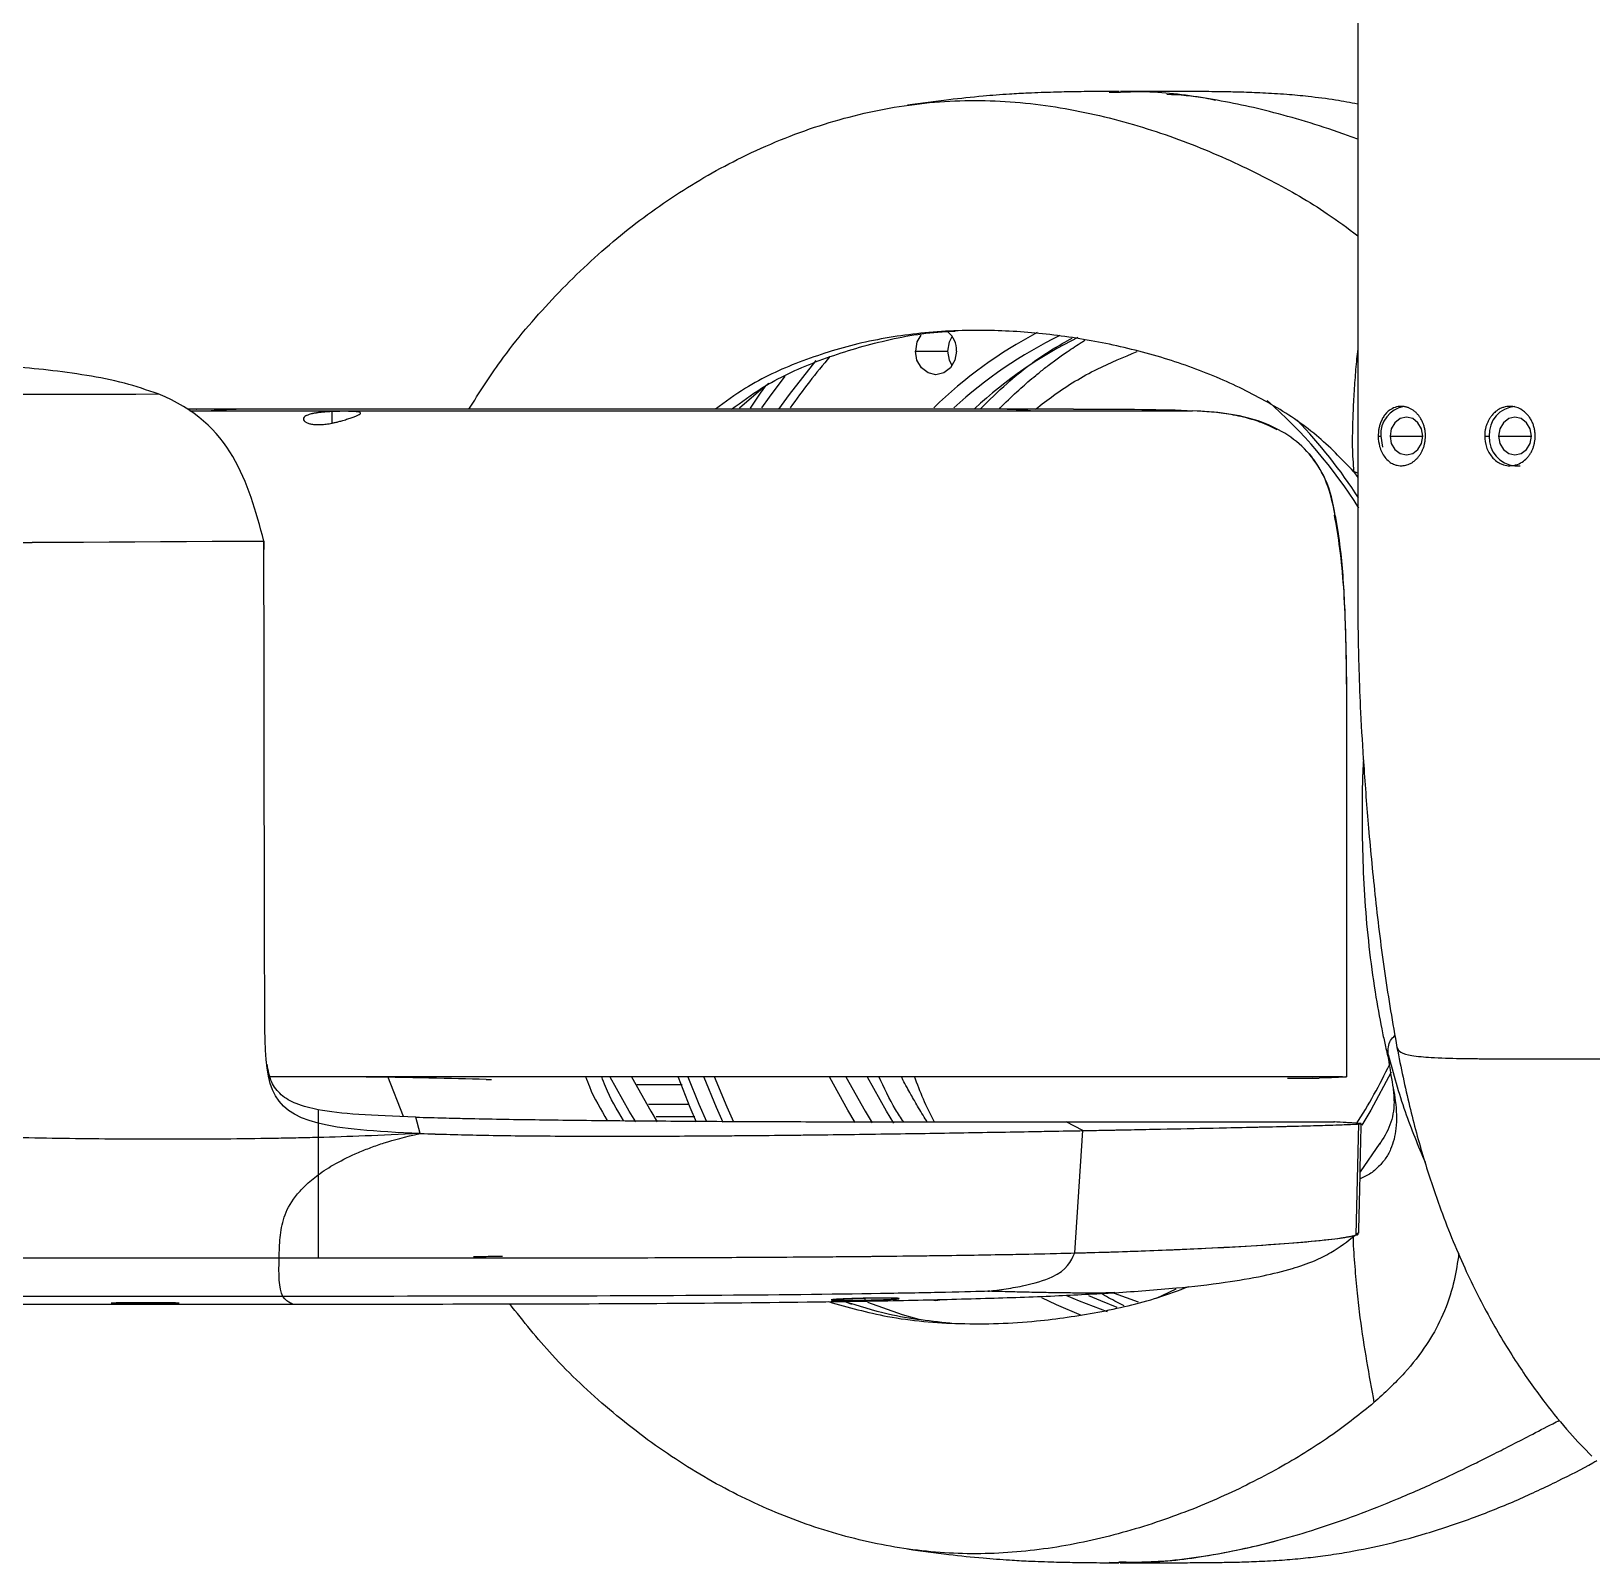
# Model space of a CAD drawing. Header units: millimetres. Extents: x 0 to 1189, y 0 to 841.
# Drawn here: x 578.7 to 651, y 244.6 to 315.5 of the extents above; entities that cross this region are included whole.
import ezdxf

# ---------------------------------------------------------------- set-up
doc = ezdxf.new("R2010")
doc.units = ezdxf.units.MM

msp = doc.modelspace()

# ---------------------------------------------------------------- linework, layer by layer
at = {"color": 7, "linetype": 'Continuous', "lineweight": 25}
for p, q in [((629.147, 312.695), (628.634, 312.684)), ((619.65, 300.716), (621.15, 300.716)), ((586.338, 298.025), (585.94, 298.024)), ((641.205, 296.777), (641.289, 296.269)), ((639.95, 295.139), (640.141, 294.863)), ((640.141, 295.067), (639.95, 295.139)), ((647.425, 295.402), (647.672, 295.402)), ((639.083, 293.089), (639.1, 293.08)), ((589.472, 291.918), (589.474, 291.532)), ((589.474, 290.585), (589.474, 291.532)), ((595.941, 265.26), (595.205, 267.122)), ((599.762, 266.983), (600.015, 266.983)), ((606.75, 266.752), (608.843, 266.752)), ((636.882, 267.044), (638.36, 267.044)), ((639.627, 267.109), (639.597, 267.101)), ((607.286, 265.842), (609.154, 265.842)), ((596.714, 264.481), (596.51, 265.238)), ((609.44, 265.248), (607.636, 265.248)), ((627.407, 264.614), (626.64, 265.015)), ((627.032, 258.948), (627.407, 264.614)), ((639.855, 264.971), (639.055, 265.015)), ((640.066, 259.781), (640.193, 264.925)), ((641.161, 264.036), (640.253, 262.702)), ((615.746, 256.773), (615.75, 256.771)), ((616.702, 256.564), (616.468, 256.658)), ((628.887, 257.11), (628.856, 257.108)), ((629.982, 256.666), (628.866, 257.077)), ((631.714, 257.272), (630.806, 256.845)), ((590.723, 256.582), (594.665, 256.583)), ((628.633, 244.624), (629.142, 244.608))]:
    msp.add_line(p, q, dxfattribs=at)
at = {"color": 8, "linetype": 'Continuous', "lineweight": 25}
for p, q in [((586.035, 297.949), (587.026, 297.948)), ((592.628, 297.377), (592.628, 297.912)), ((641.091, 296.779), (641.205, 296.779)), ((641.638, 296.777), (643.153, 296.777)), ((646.021, 296.779), (646.235, 296.779)), ((646.667, 296.777), (648.183, 296.777)), ((637.883, 295.951), (637.894, 295.949)), ((640.239, 264.951), (639.873, 264.97)), ((617.318, 256.767), (617.318, 256.846))]:
    msp.add_line(p, q, dxfattribs=at)
at = {"color": 7, "linetype": 'Continuous', "lineweight": 25, "flags": 128}
for points in [[(619.897, 301.454), (619.723, 301.137), (619.65, 300.716)], [(621.15, 300.716), (621.223, 301.137), (621.353, 301.394)], [(615.042, 300.281), (613.796, 298.705), (613.314, 298.031)], [(621.556, 300.716), (621.483, 300.295), (621.277, 299.938), (620.968, 299.7), (620.603, 299.616), (620.239, 299.7), (619.929, 299.938), (619.723, 300.295), (619.65, 300.716)], [(621.353, 300.038), (621.223, 300.295), (621.15, 300.716)], [(612.544, 298.079), (612.889, 298.577), (613.615, 299.558)], [(611.501, 298.08), (612.496, 298.937), (612.866, 299.229)], [(612.704, 299.102), (612.461, 298.761), (611.989, 298.066)], [(643.153, 296.777), (643.096, 297.112), (642.931, 297.396), (642.686, 297.585), (642.396, 297.652), (642.106, 297.585), (641.86, 297.396), (641.696, 297.112), (641.638, 296.777)], [(648.183, 296.777), (648.125, 297.112), (647.961, 297.396), (647.715, 297.585), (647.425, 297.652), (647.135, 297.585), (646.889, 297.396), (646.725, 297.112), (646.667, 296.777)], [(641.638, 296.777), (641.696, 296.442), (641.86, 296.158), (642.106, 295.969), (642.396, 295.902), (642.686, 295.969), (642.931, 296.158), (643.096, 296.442), (643.153, 296.777)], [(646.667, 296.777), (646.725, 296.442), (646.889, 296.158), (647.135, 295.969), (647.425, 295.902), (647.715, 295.969), (647.961, 296.158), (648.125, 296.442), (648.183, 296.777)], [(606.696, 265.023), (606.392, 265.511), (605.513, 267.088)], [(606.506, 267.103), (607.392, 265.511), (607.696, 265.023)], [(608.656, 267.094), (609.206, 265.705), (609.501, 265.025)], [(609.988, 265.028), (609.638, 265.821), (609.129, 267.09)], [(609.85, 267.096), (610.424, 265.701), (610.737, 265.012)], [(611.241, 265.003), (610.926, 265.697), (610.347, 267.103)], [(616.853, 264.995), (616.514, 265.558), (615.692, 267.078)], [(616.431, 267.103), (617.317, 265.511), (617.651, 264.976)], [(618.657, 264.966), (618.317, 265.511), (617.438, 267.088)], [(641.685, 267.317), (640.747, 265.558), (640.33, 264.872)], [(617.429, 256.674), (619.038, 256.095), (619.807, 255.875)], [(620.871, 256.782), (620.603, 256.738), (620.399, 256.764)], [(627.346, 256.048), (626.181, 256.544), (625.508, 256.872)], [(626.645, 256.983), (627.234, 256.724), (628.531, 256.234)], [(628.997, 256.423), (628.234, 256.724), (627.679, 256.968)]]:
    msp.add_lwpolyline(points, dxfattribs=at)
at = {"color": 7, "linetype": 'Continuous', "lineweight": 25}
for centre, radius, start, end in [((635.129, 282.988), 21.025, 117.89869, 134.09239), ((620.41, 300.742), 1.146, 358.70829, 49.09896), ((635.222, 283.105), 20.361, 115.85288, 132.65347), ((636.239, 283.082), 20.39, 116.41505, 132.74982), ((637.624, 281.535), 28.966, 139.21224, 145.16844), ((620.957, 281.343), 22.727, 32.17327, 48.74521), ((642.512, 296.857), 1.309, 100.36743, 183.50307), ((647.524, 296.863), 1.293, 94.40195, 183.81126), ((620.285, 281.107), 23.662, 32.77623, 43.89857), ((647.524, 296.691), 1.293, 176.18874, 265.59805), ((619.297, 278.334), 24.73, 327.15053, 334.51222)]:
    msp.add_arc(centre, radius, start, end, dxfattribs=at)
for points, knots in [([(641.957, 362.596), (641.768, 361.513), (641.394, 359.365), (640.995, 356.121), (640.686, 353.046), (640.465, 350.279), (640.312, 347.911), (640.216, 345.929), (640.165, 344.235), (640.138, 342.25), (640.142, 339.827), (640.141, 336.974), (640.141, 334.296), (640.141, 332.037), (640.141, 330.244), (640.141, 328.792), (640.141, 327.309), (640.141, 325.665), (640.141, 323.845), (640.141, 321.987), (640.141, 319.972), (640.141, 317.65), (640.141, 314.958), (640.141, 311.979), (640.141, 308.864), (640.141, 305.845), (640.141, 303.463), (640.141, 301.644), (640.141, 300.139), (640.141, 298.306), (640.141, 296.093), (640.141, 293.602), (640.142, 291.313), (640.14, 289.34), (640.15, 287.665), (640.188, 285.879), (640.274, 283.821), (640.423, 281.372), (640.642, 278.492), (640.956, 275.27), (641.367, 271.857), (641.759, 269.597), (641.957, 268.458)], [0, 0, 0, 0, 0.036311, 0.07202, 0.105554, 0.135462, 0.160515, 0.180978, 0.198373, 0.21408, 0.243678, 0.274893, 0.304174, 0.328241, 0.346243, 0.360774, 0.374116, 0.393054, 0.412688, 0.431598, 0.451736, 0.476321, 0.504914, 0.536758, 0.570383, 0.603289, 0.632078, 0.645613, 0.660726, 0.679612, 0.703497, 0.730606, 0.75828, 0.775788, 0.792912, 0.811156, 0.832242, 0.858107, 0.889095, 0.924263, 0.96185, 1, 1, 1, 1]), ([(598.967, 298.025), (599.446, 298.777), (600.603, 300.597), (602.788, 303.157), (605.434, 305.698), (608.313, 307.868), (611.49, 309.721), (614.948, 311.168), (618.649, 312.103), (622.406, 312.428), (626.133, 312.108), (629.707, 311.289), (633.043, 310.113), (636.038, 308.697), (638.407, 307.354), (639.677, 306.403), (640.141, 306.056)], [0, 0, 0, 0, 0.052091, 0.126083, 0.200047, 0.273869, 0.347402, 0.429244, 0.510465, 0.591156, 0.671497, 0.750846, 0.82639, 0.897697, 0.962615, 1, 1, 1, 1]), ([(629.082, 312.738), (628.784, 312.737), (628.113, 312.736), (627.106, 312.725), (626.01, 312.701), (625.022, 312.667), (623.901, 312.607), (622.649, 312.511), (621.086, 312.347), (619.92, 312.186), (619.279, 312.097)], [0, 0, 0, 0, 0.102893, 0.231733, 0.33837, 0.461156, 0.545481, 0.660494, 0.813324, 1, 1, 1, 1]), ([(640.141, 310.526), (639.912, 310.612), (639.113, 310.911), (637.75, 311.345), (635.631, 311.944), (633.108, 312.454), (630.771, 312.757), (629.437, 312.707), (629.083, 312.694)], [0, 0, 0, 0, 0.064293, 0.223657, 0.376365, 0.644809, 0.905823, 1, 1, 1, 1]), ([(640.141, 312.148), (639.802, 312.213), (639.066, 312.354), (637.948, 312.496), (636.8, 312.604), (635.738, 312.669), (634.743, 312.704), (634.027, 312.718), (633.484, 312.726), (632.872, 312.732), (632.116, 312.736), (631.206, 312.739), (630.198, 312.74), (629.498, 312.739), (629.146, 312.739)], [0, 0, 0, 0, 0.072483, 0.157165, 0.221299, 0.294607, 0.365334, 0.430801, 0.480334, 0.548318, 0.636534, 0.745248, 0.87221, 1, 1, 1, 1]), ([(633.546, 312.326), (633.389, 312.361), (632.647, 312.522), (631.893, 312.567), (631.298, 312.602)], [0, 0, 0, 0, 0.211846, 1, 1, 1, 1]), ([(639.95, 295.139), (639.39, 295.72), (638.225, 296.93), (636.104, 298.32), (633.74, 299.499), (631.169, 300.426), (628.475, 301.107), (625.729, 301.537), (622.861, 301.722), (619.937, 301.603), (617.013, 301.124), (614.29, 300.266), (612.061, 299.254), (610.844, 298.36), (610.389, 298.025)], [0, 0, 0, 0, 0.071192, 0.148021, 0.22996, 0.315805, 0.403972, 0.492666, 0.580004, 0.678156, 0.772017, 0.861886, 0.948288, 1, 1, 1, 1]), ([(611.138, 298.025), (611.594, 298.361), (612.815, 299.258), (615.05, 300.282), (617.786, 301.137), (619.968, 301.571), (621.228, 301.627), (621.5, 301.639)], [0, 0, 0, 0, 0.148263, 0.396097, 0.654563, 0.925289, 1, 1, 1, 1]), ([(622.651, 298.025), (623.061, 298.431), (624.107, 299.467), (625.546, 300.561), (626.603, 301.143), (626.905, 301.309)], [0, 0, 0, 0, 0.315945, 0.804546, 1, 1, 1, 1]), ([(623.524, 298.025), (623.605, 298.109), (623.932, 298.45), (624.383, 298.863), (624.874, 299.295), (625.24, 299.602), (625.65, 299.93), (626.106, 300.277), (626.651, 300.667), (627.122, 300.982), (627.428, 301.17), (627.503, 301.216)], [0, 0, 0, 0, 0.066496, 0.271034, 0.354423, 0.447547, 0.550406, 0.663001, 0.78533, 0.947401, 1, 1, 1, 1]), ([(640.141, 300.8), (640.123, 300.65), (640.066, 300.174), (640.005, 299.358), (639.937, 298.338), (639.899, 297.307), (639.875, 296.225), (639.924, 295.518), (639.95, 295.139)], [0, 0, 0, 0, 0.0774383, 0.2477311, 0.4245616, 0.6105139, 0.7917049, 1, 1, 1, 1]), ([(584.58, 298.727), (584.057, 298.906), (582.944, 299.286), (581.208, 299.61), (579.434, 299.851), (577.874, 299.984), (576.595, 300.057), (575.641, 300.091), (574.968, 300.102), (574.805, 300.102), (574.736, 300.102)], [0, 0, 0, 0, 0.120939, 0.257259, 0.404095, 0.556633, 0.677569, 0.797375, 0.914571, 1, 1, 1, 1]), ([(625.216, 298.025), (625.493, 298.241), (626.4, 298.947), (627.964, 299.886), (629.302, 300.437), (629.925, 300.694)], [0, 0, 0, 0, 0.190814, 0.623235, 1, 1, 1, 1]), ([(589.254, 298.025), (589.088, 298.025), (588.682, 298.025), (588.107, 298.025), (587.536, 298.025), (587.049, 298.025), (586.677, 298.025), (586.436, 298.025), (586.321, 298.025), (586.345, 298.025), (586.354, 298.025)], [0, 0, 0, 0, 0.072075, 0.177248, 0.304857, 0.437831, 0.585236, 0.741211, 0.90289, 1, 1, 1, 1]), ([(589.254, 298.025), (589.213, 298.025), (589.065, 298.025), (588.698, 298.023), (587.985, 298.015), (587.387, 297.986), (587.026, 297.948)], [0, 0, 0, 0, 0.125, 0.25, 0.5, 1, 1, 1, 1]), ([(622.907, 298.025), (622.843, 298.025), (622.737, 298.025), (622.481, 298.025), (622.333, 298.025), (622.014, 298.025), (621.842, 298.025), (621.478, 298.025), (621.286, 298.025), (620.683, 298.025), (620.246, 298.025), (619.319, 298.025), (618.336, 298.025), (617.125, 298.025), (616.385, 298.025), (616.198, 298.025), (616.152, 298.025), (616.14, 298.025), (616.136, 298.025), (616.133, 298.025), (616.12, 298.025), (616.073, 298.025), (615.885, 298.025), (615.126, 298.025), (611.974, 298.025), (605.952, 298.025), (599.963, 298.025), (596.852, 298.025), (596.104, 298.025), (595.919, 298.025), (595.873, 298.025), (595.861, 298.025), (595.857, 298.025), (595.853, 298.025), (595.842, 298.025), (595.796, 298.025), (595.612, 298.025), (594.885, 298.025), (593.696, 298.025), (592.737, 298.025), (591.832, 298.025), (591.407, 298.025), (590.822, 298.025), (590.636, 298.025), (590.283, 298.025), (590.116, 298.025), (589.807, 298.025), (589.665, 298.025), (589.418, 298.025), (589.316, 298.025), (589.254, 298.025)], [0, 0, 0, 0, 0.015625, 0.015625, 0.03125, 0.03125, 0.046875, 0.046875, 0.0625, 0.0625, 0.09375, 0.09375, 0.125, 0.15625, 0.164063, 0.166016, 0.166504, 0.166626, 0.166626, 0.166748, 0.166992, 0.167969, 0.171875, 0.1875, 0.25, 0.5, 0.75, 0.8125, 0.828125, 0.832031, 0.833008, 0.833252, 0.833374, 0.833374, 0.833496, 0.833984, 0.835938, 0.84375, 0.875, 0.90625, 0.90625, 0.9375, 0.9375, 0.953125, 0.953125, 0.96875, 0.96875, 0.984375, 0.984375, 1, 1, 1, 1]), ([(592.628, 297.912), (592.602, 297.911), (592.549, 297.909), (592.47, 297.904), (592.393, 297.899), (592.317, 297.894), (592.244, 297.888), (592.173, 297.882), (592.104, 297.875), (592.038, 297.867), (591.974, 297.86), (591.914, 297.851), (591.856, 297.842), (591.801, 297.833), (591.749, 297.823), (591.654, 297.802), (591.527, 297.767), (591.406, 297.712), (591.326, 297.648), (591.292, 297.571), (591.319, 297.498), (591.397, 297.427), (591.506, 297.374), (591.672, 297.329), (591.872, 297.306), (592.067, 297.306), (592.231, 297.318), (592.357, 297.332), (592.491, 297.352), (592.582, 297.369), (592.628, 297.377)], [0, 0, 0, 0, 0.018953, 0.037674, 0.056162, 0.07442, 0.092447, 0.110246, 0.127816, 0.14516, 0.162279, 0.179173, 0.195845, 0.212294, 0.228524, 0.244535, 0.306105, 0.36913, 0.426279, 0.494145, 0.573977, 0.620137, 0.687375, 0.746723, 0.810608, 0.873215, 0.903186, 0.934277, 0.966534, 1, 1, 1, 1]), ([(592.628, 297.377), (592.652, 297.382), (592.702, 297.392), (592.779, 297.41), (592.862, 297.429), (592.949, 297.451), (593.041, 297.476), (593.142, 297.504), (593.25, 297.537), (593.397, 297.584), (593.566, 297.642), (593.731, 297.704), (593.855, 297.76), (593.934, 297.806), (593.97, 297.855), (593.891, 297.897), (593.668, 297.916), (593.458, 297.923), (593.333, 297.925), (593.201, 297.926), (593.063, 297.925), (592.92, 297.922), (592.774, 297.918), (592.677, 297.914), (592.628, 297.912)], [0, 0, 0, 0, 0.017371, 0.036226, 0.056569, 0.078402, 0.101726, 0.126545, 0.158043, 0.189568, 0.25259, 0.317976, 0.37797, 0.440683, 0.504581, 0.622455, 0.751458, 0.78783, 0.823908, 0.859694, 0.895192, 0.930407, 0.965341, 1, 1, 1, 1]), ([(624.985, 297.948), (624.648, 297.986), (624.09, 298.015), (623.426, 298.023), (623.083, 298.025), (622.945, 298.025), (622.907, 298.025)], [0, 0, 0, 0, 0.5, 0.75, 0.875, 1, 1, 1, 1]), ([(626.973, 298.025), (626.879, 298.025), (626.494, 298.025), (625.797, 298.025), (625.605, 298.025), (625.557, 298.025), (625.544, 298.025), (625.541, 298.025), (625.54, 298.025), (625.539, 298.025), (625.536, 298.025), (625.524, 298.025), (625.474, 298.025), (625.271, 298.025), (624.897, 298.025), (624.542, 298.025), (624.181, 298.025), (623.997, 298.025), (623.727, 298.025), (623.638, 298.025), (623.464, 298.025), (623.379, 298.025), (623.217, 298.025), (623.139, 298.025), (623.002, 298.025), (622.943, 298.025), (622.907, 298.025)], [0, 0, 0, 0, 0.5, 0.625, 0.65625, 0.664062, 0.666016, 0.666504, 0.666748, 0.666748, 0.666992, 0.667969, 0.671875, 0.6875, 0.75, 0.8125, 0.8125, 0.875, 0.875, 0.90625, 0.90625, 0.9375, 0.9375, 0.96875, 0.96875, 1, 1, 1, 1]), ([(636.405, 297.065), (636.286, 297.128), (636.027, 297.265), (635.508, 297.474), (634.803, 297.684), (633.94, 297.832), (633.223, 297.908), (632.813, 297.929), (632.701, 297.934)], [0, 0, 0, 0, 0.1059191, 0.2287499, 0.4368179, 0.6795904, 0.9121589, 1, 1, 1, 1]), ([(643.279, 296.779), (643.278, 296.808), (643.277, 296.865), (643.27, 296.95), (643.26, 297.035), (643.244, 297.117), (643.225, 297.199), (643.201, 297.278), (643.174, 297.355), (643.143, 297.429), (643.109, 297.501), (643.071, 297.57), (643.031, 297.636), (642.987, 297.698), (642.941, 297.757), (642.892, 297.812), (642.841, 297.863), (642.788, 297.91), (642.733, 297.954), (642.677, 297.993), (642.619, 298.028), (642.56, 298.059), (642.501, 298.085), (642.44, 298.107), (642.379, 298.125), (642.318, 298.139), (642.257, 298.148), (642.156, 298.157), (641.976, 298.147), (641.689, 298.051), (641.445, 297.842), (641.291, 297.608), (641.21, 297.438), (641.152, 297.266), (641.115, 297.097), (641.094, 296.935), (641.092, 296.83), (641.091, 296.779)], [0, 0, 0, 0, 0.019862, 0.039629, 0.059299, 0.078874, 0.098354, 0.117738, 0.137029, 0.156225, 0.175328, 0.194337, 0.213254, 0.232077, 0.250809, 0.269449, 0.287998, 0.306455, 0.324822, 0.343099, 0.361287, 0.379385, 0.397394, 0.415315, 0.433148, 0.450894, 0.468553, 0.486125, 0.538705, 0.625551, 0.746426, 0.796031, 0.84267, 0.886361, 0.927127, 0.964995, 1, 1, 1, 1]), ([(648.36, 296.779), (648.36, 296.807), (648.359, 296.865), (648.352, 296.952), (648.34, 297.038), (648.324, 297.124), (648.302, 297.21), (648.276, 297.294), (648.245, 297.377), (648.209, 297.457), (648.168, 297.536), (648.123, 297.611), (648.072, 297.683), (647.945, 297.843), (647.669, 298.073), (647.262, 298.18), (646.937, 298.13), (646.715, 298.043), (646.532, 297.926), (646.378, 297.776), (646.269, 297.632), (646.191, 297.5), (646.128, 297.361), (646.079, 297.217), (646.045, 297.071), (646.025, 296.925), (646.022, 296.827), (646.021, 296.779)], [0, 0, 0, 0, 0.020013, 0.040183, 0.06051, 0.080994, 0.101635, 0.122434, 0.14339, 0.164503, 0.185774, 0.207202, 0.228788, 0.250531, 0.359594, 0.499432, 0.580381, 0.62447, 0.690727, 0.749559, 0.787501, 0.824721, 0.861219, 0.896996, 0.932051, 0.966386, 1, 1, 1, 1]), ([(641.091, 296.779), (641.091, 296.779), (641.091, 296.615), (641.137, 296.248), (641.336, 295.84), (641.582, 295.595), (641.78, 295.478), (641.952, 295.422), (642.087, 295.404), (642.202, 295.403), (642.31, 295.416), (642.423, 295.443), (642.536, 295.486), (642.645, 295.543), (642.75, 295.614), (642.85, 295.7), (642.942, 295.8), (643.026, 295.912), (643.1, 296.035), (643.163, 296.17), (643.214, 296.313), (643.251, 296.463), (643.274, 296.62), (643.277, 296.726), (643.279, 296.779)], [0, 0, 0, 0, 0.000051, 0.11322, 0.252327, 0.329254, 0.39386, 0.446122, 0.486022, 0.513549, 0.546265, 0.579282, 0.612603, 0.646232, 0.68017, 0.714422, 0.748988, 0.783873, 0.819078, 0.854607, 0.890461, 0.926643, 0.963155, 1, 1, 1, 1]), ([(646.021, 296.779), (646.021, 296.779), (646.021, 296.606), (646.079, 296.245), (646.292, 295.865), (646.532, 295.631), (646.715, 295.514), (646.937, 295.427), (647.209, 295.386), (647.53, 295.444), (647.81, 295.597), (647.993, 295.769), (648.11, 295.923), (648.187, 296.053), (648.251, 296.191), (648.3, 296.334), (648.335, 296.481), (648.357, 296.63), (648.359, 296.729), (648.36, 296.779)], [0, 0, 0, 0, 0.000051, 0.12023, 0.24916, 0.308007, 0.374322, 0.418157, 0.499433, 0.596529, 0.679867, 0.749408, 0.786582, 0.823297, 0.859553, 0.895351, 0.930692, 0.965574, 1, 1, 1, 1]), ([(639.103, 293.088), (638.992, 293.673), (638.796, 294.711), (638.18, 295.574), (637.912, 295.951)], [0, 0, 0, 0, 0.56405, 1, 1, 1, 1]), ([(639.639, 267.101), (639.639, 268.201), (639.639, 270.374), (639.64, 273.238), (639.64, 275.503), (639.641, 277.184), (639.642, 278.653), (639.642, 280.09), (639.643, 282.804), (639.645, 285.383), (639.574, 288.141), (639.508, 289.74), (639.347, 291.497), (639.157, 292.6), (639.069, 293.111)], [0, 0, 0, 0, 0.126581, 0.250257, 0.32969, 0.387424, 0.443752, 0.498847, 0.552881, 0.756204, 0.795802, 0.870592, 0.940124, 1, 1, 1, 1]), ([(639.1, 293.08), (639.229, 292.391), (639.45, 290.734), (639.627, 286.808), (639.627, 281.591), (639.627, 274.827), (639.627, 269.681), (639.627, 267.109)], [0, 0, 0, 0, 0.125, 0.25, 0.5, 0.75, 1, 1, 1, 1]), ([(488.714, 291.552), (494.168, 291.577), (503.238, 291.583), (513.784, 291.576), (518.85, 291.575), (521.305, 291.575), (522.511, 291.576), (523.108, 291.576), (523.405, 291.577), (523.553, 291.577), (523.627, 291.577), (523.664, 291.577), (523.682, 291.577), (523.691, 291.577), (523.695, 291.577), (523.698, 291.577), (523.7, 291.577), (529.101, 291.582), (536.271, 291.608), (544.553, 291.656), (548.867, 291.682), (551.091, 291.696), (552.223, 291.703), (552.795, 291.707), (553.082, 291.708), (553.225, 291.709), (553.298, 291.71), (553.334, 291.71), (553.352, 291.71), (553.361, 291.71), (553.365, 291.71), (553.367, 291.71), (553.368, 291.71), (553.368, 291.71), (563.918, 291.775), (576.695, 291.847), (589.472, 291.918)], [0, 0, 0, 0, 0.125, 0.1875, 0.21875, 0.234375, 0.242187, 0.246094, 0.248047, 0.249023, 0.249512, 0.249756, 0.249878, 0.249939, 0.249969, 0.249969, 0.25, 0.25, 0.5, 0.625, 0.6875, 0.71875, 0.734375, 0.742187, 0.746094, 0.748047, 0.749023, 0.749512, 0.749756, 0.749878, 0.749939, 0.749969, 0.749969, 0.75, 0.75, 1, 1, 1, 1]), ([(591.99, 264.956), (589.626, 265.55), (589.527, 266.878), (589.513, 270.058), (589.513, 270.168), (589.513, 270.183), (589.513, 270.184), (589.513, 270.187), (589.513, 270.192), (589.513, 270.209), (589.512, 270.249), (589.512, 270.385), (589.511, 270.715), (589.508, 271.459), (589.503, 273.083), (589.489, 278.956), (589.48, 286.157), (589.472, 291.918)], [0, 0, 0, 0, 0.25, 0.257813, 0.258789, 0.258789, 0.259033, 0.259033, 0.259277, 0.259766, 0.261719, 0.265625, 0.28125, 0.3125, 0.375, 0.5, 1, 1, 1, 1]), ([(640.404, 281.781), (640.394, 281.601), (640.348, 280.741), (640.336, 279.172), (640.364, 277.082), (640.476, 274.967), (640.678, 272.841), (640.961, 270.86), (641.236, 269.39), (641.438, 268.446), (641.552, 267.987), (641.6, 267.737), (641.607, 267.7)], [0, 0, 0, 0, 0.035653, 0.170012, 0.30711, 0.445942, 0.587983, 0.734298, 0.861332, 0.916931, 0.98744, 1, 1, 1, 1]), ([(641.957, 268.458), (642.144, 267.546), (642.505, 265.779), (643.175, 263.336), (644.009, 260.804), (645.047, 258.265), (646.294, 255.818), (647.55, 253.755), (648.766, 252.046), (649.893, 250.657), (650.638, 249.896), (650.982, 249.545)], [0, 0, 0, 0, 0.111148, 0.215206, 0.313554, 0.452617, 0.583655, 0.706085, 0.817374, 0.915675, 1, 1, 1, 1]), ([(591.99, 265.581), (591.644, 265.657), (591.032, 265.791), (590.261, 266.217), (589.753, 266.873), (589.669, 267.406), (589.623, 267.694)], [0, 0, 0, 0, 0.306583, 0.542178, 0.752339, 1, 1, 1, 1]), ([(641.545, 268.142), (641.583, 267.819), (641.667, 267.117), (641.928, 265.935), (641.96, 264.947), (641.832, 264.215), (641.677, 263.736), (641.425, 263.291), (641.077, 262.896), (640.7, 262.582), (640.377, 262.444), (640.246, 262.388)], [0, 0, 0, 0, 0.149252, 0.325222, 0.520934, 0.602089, 0.684186, 0.769347, 0.8565, 0.941822, 1, 1, 1, 1]), ([(641.545, 268.142), (641.792, 267.247), (642.272, 265.512), (642.937, 263.918), (643.259, 263.146)], [0, 0, 0, 0, 0.515912, 1, 1, 1, 1]), ([(589.767, 267.122), (590.239, 267.122), (591.961, 267.122), (595.234, 267.122), (599.491, 267.122), (603.897, 267.122), (608.35, 267.122), (612.773, 267.122), (617.087, 267.122), (621.217, 267.122), (625.088, 267.122), (628.623, 267.122), (631.74, 267.122), (634.393, 267.122), (636.554, 267.122), (638.172, 267.122), (639.278, 267.12), (639.511, 267.112), (639.627, 267.109)], [0, 0, 0, 0, 0.024588, 0.089744, 0.154854, 0.219867, 0.284834, 0.349874, 0.415004, 0.480158, 0.545252, 0.610249, 0.675222, 0.74028, 0.805421, 0.870553, 0.935477, 1, 1, 1, 1]), ([(604.37, 267.122), (604.427, 266.965), (604.689, 266.24), (605.076, 265.59), (605.379, 265.082)], [0, 0, 0, 0, 0.2170076, 1, 1, 1, 1]), ([(606.133, 265.076), (605.828, 265.586), (605.439, 266.237), (605.177, 266.965), (605.12, 267.122)], [0, 0, 0, 0, 0.783684, 1, 1, 1, 1]), ([(619.109, 265.015), (618.98, 265.206), (618.537, 265.863), (618.2, 266.6), (617.962, 267.122)], [0, 0, 0, 0, 0.292046, 1, 1, 1, 1]), ([(620.201, 265.015), (620.188, 265.035), (620.031, 265.276), (619.833, 265.608), (619.595, 266.015), (619.432, 266.303), (619.256, 266.625), (619.107, 266.9), (619.023, 267.071), (618.998, 267.122)], [0, 0, 0, 0, 0.0308, 0.357032, 0.478723, 0.614872, 0.765477, 0.93054, 1, 1, 1, 1]), ([(620.537, 265.015), (620.528, 265.031), (620.155, 265.691), (619.877, 266.415), (619.606, 267.122)], [0, 0, 0, 0, 0.024316, 1, 1, 1, 1]), ([(633.732, 267.122), (634.372, 267.122), (635.653, 267.122), (636.982, 267.122), (637.833, 267.119), (637.987, 267.113), (638.05, 267.111)], [0, 0, 0, 0, 0.271298, 0.542542, 0.813446, 1, 1, 1, 1]), ([(641.777, 266.593), (641.799, 266.372), (641.861, 265.738), (641.672, 264.813), (641.325, 264.256), (641.143, 263.964)], [0, 0, 0, 0, 0.202548, 0.582631, 1, 1, 1, 1]), ([(591.99, 264.956), (591.99, 264.935), (591.99, 264.895), (591.99, 264.838), (591.99, 264.776), (591.989, 264.707), (591.99, 264.643), (591.99, 264.59), (591.99, 264.549), (591.99, 264.509), (591.99, 264.455), (591.99, 264.384), (591.99, 264.325), (591.99, 264.295)], [0, 0, 0, 0, 0.088015, 0.171638, 0.252165, 0.373382, 0.498755, 0.564959, 0.629451, 0.691006, 0.750922, 0.871013, 1, 1, 1, 1]), ([(591.99, 264.956), (591.99, 264.935), (591.99, 264.895), (591.99, 264.838), (591.99, 264.776), (591.989, 264.707), (591.99, 264.643), (591.99, 264.59), (591.99, 264.549), (591.99, 264.509), (591.99, 264.455), (591.99, 264.384), (591.99, 264.325), (591.99, 264.295)], [0, 0, 0, 0, 0.088015, 0.171638, 0.252165, 0.373382, 0.498755, 0.564959, 0.629451, 0.691006, 0.750922, 0.871013, 1, 1, 1, 1]), ([(591.99, 264.956), (591.99, 264.936), (591.99, 264.897), (591.99, 264.841), (591.99, 264.773), (591.99, 264.704), (591.99, 264.601), (591.99, 264.472), (591.99, 264.354), (591.99, 264.295)], [0, 0, 0, 0, 0.0818849, 0.1658953, 0.2522063, 0.3918704, 0.4988379, 0.7509238, 1, 1, 1, 1]), ([(596.51, 265.238), (597.421, 265.214), (599.396, 265.16), (602.551, 265.112), (606.051, 265.073), (609.782, 265.047), (613.631, 265.03), (617.41, 265.02), (621.018, 265.016), (624.364, 265.015), (627.43, 265.015), (630.144, 265.015), (632.657, 265.015), (634.891, 265.015), (636.733, 265.015), (638.061, 265.015), (638.819, 265.015), (639.122, 265.015), (639.042, 265.015), (639.036, 265.015)], [0, 0, 0, 0, 0.047483, 0.103016, 0.164717, 0.230743, 0.299309, 0.368717, 0.433527, 0.496563, 0.556955, 0.614543, 0.66995, 0.735398, 0.799682, 0.863741, 0.928343, 0.994085, 1, 1, 1, 1]), ([(596.714, 264.481), (597.64, 264.452), (599.647, 264.392), (602.855, 264.361), (606.414, 264.352), (610.209, 264.37), (614.126, 264.406), (617.978, 264.455), (621.66, 264.512), (625.08, 264.571), (628.224, 264.629), (631.014, 264.684), (633.607, 264.737), (635.921, 264.789), (637.841, 264.837), (639.233, 264.879), (640.04, 264.912), (640.367, 264.933), (640.284, 264.94), (640.275, 264.941)], [0, 0, 0, 0, 0.046816, 0.101533, 0.162329, 0.227413, 0.295055, 0.363616, 0.427758, 0.49031, 0.550469, 0.608112, 0.663826, 0.729912, 0.795028, 0.860012, 0.925547, 0.992165, 1, 1, 1, 1]), ([(626.64, 265.015), (627.605, 265.015), (629.497, 265.015), (631.971, 265.015), (634.081, 265.015), (635.817, 265.015), (637.315, 265.015), (638.471, 265.015), (638.788, 265.015), (638.944, 265.015)], [0, 0, 0, 0, 0.142167, 0.278483, 0.410646, 0.540235, 0.668666, 0.837037, 1, 1, 1, 1]), ([(627.407, 264.614), (628.399, 264.633), (630.348, 264.67), (632.897, 264.722), (635.081, 264.77), (636.884, 264.813), (638.45, 264.854), (639.669, 264.894), (640.012, 264.914), (640.182, 264.925)], [0, 0, 0, 0, 0.1405204, 0.2759027, 0.4077015, 0.537338, 0.6660689, 0.8349727, 1, 1, 1, 1]), ([(639.848, 264.971), (639.767, 264.975), (639.51, 264.988), (639.224, 265.004), (639.029, 265.015)], [0, 0, 0, 0, 0.315231, 1, 1, 1, 1]), ([(640.192, 259.859), (640.21, 260.705), (640.246, 262.4), (640.283, 264.093), (640.302, 264.941)], [0, 0, 0, 0, 0.499583, 1, 1, 1, 1]), ([(591.99, 264.295), (591.641, 264.286), (591.294, 264.278), (590.592, 264.263), (590.236, 264.257), (589.149, 264.239), (587.662, 264.22), (586.151, 264.212), (584.654, 264.21), (583.916, 264.212), (581.726, 264.225), (580.293, 264.243), (577.419, 264.294), (575.982, 264.325), (574.572, 264.362)], [0, 0, 0, 0, 0.0625, 0.0625, 0.125, 0.125, 0.25, 0.375, 0.375, 0.5, 0.5, 0.75, 0.75, 1, 1, 1, 1]), ([(591.99, 264.295), (591.99, 264.263), (591.99, 264.194), (591.99, 264.085), (591.99, 263.989), (591.99, 263.915), (591.99, 263.864), (591.99, 263.814), (591.99, 263.745), (591.99, 263.62), (591.99, 263.44), (591.99, 263.223), (591.99, 263.007), (591.989, 262.789), (591.989, 262.643), (591.99, 262.567)], [0, 0, 0, 0, 0.056845, 0.123492, 0.191976, 0.224415, 0.254324, 0.281215, 0.312214, 0.374597, 0.500148, 0.625298, 0.750119, 0.871347, 1, 1, 1, 1]), ([(591.99, 264.295), (591.99, 264.263), (591.99, 264.194), (591.99, 264.085), (591.99, 263.989), (591.99, 263.915), (591.99, 263.864), (591.99, 263.814), (591.99, 263.745), (591.99, 263.62), (591.99, 263.44), (591.99, 263.223), (591.99, 263.007), (591.989, 262.789), (591.989, 262.643), (591.99, 262.567)], [0, 0, 0, 0, 0.056845, 0.123492, 0.191976, 0.224415, 0.254324, 0.281215, 0.312214, 0.374597, 0.500148, 0.625298, 0.750119, 0.871347, 1, 1, 1, 1]), ([(591.99, 262.567), (592.227, 262.744), (592.494, 262.919), (593.112, 263.265), (593.468, 263.438), (594.037, 263.681), (594.233, 263.76), (594.63, 263.909), (594.83, 263.979), (595.484, 264.186), (595.992, 264.321), (596.714, 264.481)], [0, 0, 0, 0, 0.25, 0.25, 0.5, 0.5, 0.625, 0.625, 0.75, 0.75, 1, 1, 1, 1]), ([(591.99, 262.567), (592.227, 262.744), (592.494, 262.919), (593.112, 263.265), (593.468, 263.438), (594.037, 263.681), (594.233, 263.76), (594.63, 263.909), (594.83, 263.979), (595.484, 264.186), (595.992, 264.321), (596.714, 264.481)], [0, 0, 0, 0, 0.25, 0.25, 0.5, 0.5, 0.625, 0.625, 0.75, 0.75, 1, 1, 1, 1]), ([(591.99, 264.295), (591.99, 264.258), (591.99, 264.173), (591.99, 264.029), (591.99, 263.853), (591.99, 263.653), (591.99, 263.372), (591.99, 263.01), (591.99, 262.718), (591.99, 262.567)], [0, 0, 0, 0, 0.0661, 0.150872, 0.254325, 0.374645, 0.50015, 0.742768, 1, 1, 1, 1]), ([(590.176, 258.716), (590.184, 259.031), (590.196, 259.503), (590.26, 259.974), (590.32, 260.286), (590.359, 260.442), (590.516, 260.913), (590.676, 261.23), (591.061, 261.725), (591.214, 261.894), (591.567, 262.232), (591.766, 262.401), (591.99, 262.567)], [0, 0, 0, 0, 0.25, 0.375, 0.375, 0.5, 0.5, 0.75, 0.75, 0.875, 0.875, 1, 1, 1, 1]), ([(591.99, 262.567), (591.99, 262.488), (591.99, 262.33), (591.99, 262.013), (591.99, 261.614), (591.99, 261.135), (591.99, 260.631), (591.99, 260.148), (591.99, 259.663), (591.99, 259.201), (591.99, 258.878), (591.99, 258.716)], [0, 0, 0, 0, 0.0625, 0.125001, 0.250005, 0.375565, 0.499462, 0.642853, 0.749997, 0.874999, 1, 1, 1, 1]), ([(591.99, 262.567), (591.99, 262.447), (591.99, 262.205), (591.99, 261.833), (591.99, 261.451), (591.99, 261.057), (591.99, 260.642), (591.99, 260.183), (591.99, 259.537), (591.99, 259.039), (591.99, 258.716)], [0, 0, 0, 0, 0.094705, 0.191997, 0.291884, 0.394371, 0.499462, 0.615456, 0.749997, 1, 1, 1, 1]), ([(591.99, 262.567), (591.99, 262.488), (591.99, 262.33), (591.99, 262.013), (591.99, 261.614), (591.99, 261.135), (591.99, 260.631), (591.99, 260.148), (591.99, 259.663), (591.99, 259.201), (591.99, 258.878), (591.99, 258.716)], [0, 0, 0, 0, 0.0625, 0.125001, 0.250005, 0.375565, 0.499462, 0.642853, 0.749997, 0.874999, 1, 1, 1, 1]), ([(591.99, 258.716), (593.818, 258.716), (597.468, 258.715), (602.894, 258.719), (608.205, 258.731), (613.323, 258.755), (618.141, 258.794), (622.586, 258.851), (626.592, 258.93), (630.112, 259.035), (633.092, 259.16), (635.539, 259.296), (637.464, 259.436), (638.895, 259.575), (639.802, 259.706), (640.217, 259.807), (640.148, 259.852), (640.125, 259.868)], [0, 0, 0, 0, 0.0864736, 0.1726119, 0.2572892, 0.339471, 0.4182595, 0.4916696, 0.5607823, 0.6257349, 0.6873378, 0.7450517, 0.8014074, 0.8572655, 0.9134233, 0.9705942, 1, 1, 1, 1]), ([(627.032, 258.948), (628.026, 258.976), (629.969, 259.031), (632.542, 259.136), (634.758, 259.25), (636.597, 259.369), (638.218, 259.504), (639.456, 259.646), (640.16, 259.778), (640.136, 259.84), (640.125, 259.868)], [0, 0, 0, 0, 0.126761, 0.24792, 0.364834, 0.478859, 0.591322, 0.738248, 0.887223, 1, 1, 1, 1]), ([(627.032, 258.948), (628.026, 258.976), (629.969, 259.031), (632.542, 259.136), (634.757, 259.25), (636.599, 259.37), (638.21, 259.503), (639.494, 259.648), (639.873, 259.737), (640.063, 259.781)], [0, 0, 0, 0, 0.143063, 0.279803, 0.411751, 0.54044, 0.667366, 0.833187, 1, 1, 1, 1]), ([(628.899, 257.108), (629.847, 257.173), (631.552, 257.291), (633.844, 257.552), (635.64, 257.849), (637.022, 258.18), (638.072, 258.544), (639.071, 259.029), (639.66, 259.486), (640.024, 259.769)], [0, 0, 0, 0, 0.2453668, 0.4410635, 0.5947008, 0.713995, 0.8067485, 0.8806852, 1, 1, 1, 1]), ([(639.921, 259.696), (639.922, 259.663), (639.934, 259.209), (639.998, 258.337), (640.104, 257.117), (640.273, 255.652), (640.538, 253.957), (640.777, 252.655), (640.894, 252.017)], [0, 0, 0, 0, 0.0129896, 0.1805546, 0.3400281, 0.4885351, 0.7496131, 1, 1, 1, 1]), ([(599.176, 258.78), (599.372, 258.783), (599.821, 258.792), (600.27, 258.801), (600.523, 258.806)], [0, 0, 0, 0, 0.4369261, 1, 1, 1, 1]), ([(623.012, 257.175), (623.176, 257.194), (623.737, 257.263), (624.919, 257.469), (626.584, 257.963), (626.853, 258.554), (627.032, 258.948)], [0, 0, 0, 0, 0.125, 0.25, 0.5, 1, 1, 1, 1]), ([(644.827, 258.917), (644.811, 258.818), (644.73, 258.292), (644.539, 257.259), (644.062, 255.935), (643.309, 254.613), (642.276, 253.289), (641.381, 252.465), (640.894, 252.017)], [0, 0, 0, 0, 0.035621, 0.191037, 0.376795, 0.55036, 0.755482, 1, 1, 1, 1]), ([(492.557, 258.715), (500.965, 258.716), (511.475, 258.719), (521.032, 258.721), (523.828, 258.722), (524.747, 258.722), (526.562, 258.722), (531.04, 258.724), (538.711, 258.726), (546.631, 258.727), (551.42, 258.727), (553.373, 258.727), (554.369, 258.726), (557.414, 258.726), (567.938, 258.724), (580.082, 258.72), (590.176, 258.716)], [0, 0, 0, 0, 0.25, 0.3125, 0.3125, 0.34375, 0.34375, 0.375, 0.5, 0.625, 0.65625, 0.65625, 0.6875, 0.6875, 0.75, 1, 1, 1, 1]), ([(615.621, 256.693), (616.53, 256.439), (618.532, 255.878), (621.779, 255.612), (625.042, 255.716), (628.104, 256.173), (630.465, 256.703), (631.844, 257.218), (632.316, 257.395)], [0, 0, 0, 0, 0.165975, 0.365767, 0.575382, 0.744145, 0.912382, 1, 1, 1, 1]), ([(583.965, 256.641), (583.934, 256.641), (583.873, 256.641), (583.782, 256.64), (583.691, 256.64), (583.603, 256.64), (583.515, 256.64), (583.428, 256.639), (583.273, 256.638), (583.058, 256.637), (582.815, 256.634), (582.618, 256.631), (582.501, 256.628), (582.437, 256.625), (582.405, 256.624), (582.388, 256.622), (582.391, 256.62), (582.392, 256.62)], [0, 0, 0, 0, 0.036205, 0.072057, 0.107673, 0.143174, 0.17868, 0.214313, 0.250193, 0.375244, 0.5, 0.624874, 0.749916, 0.812835, 0.875051, 0.93722, 1, 1, 1, 1]), ([(583.967, 256.641), (583.764, 256.639), (583.562, 256.637), (583.187, 256.633), (583.015, 256.632), (582.725, 256.628), (582.607, 256.626), (582.444, 256.622), (582.398, 256.62), (582.392, 256.619)], [0, 0, 0, 0, 0.25, 0.25, 0.5, 0.5, 0.75, 0.75, 1, 1, 1, 1]), ([(585.54, 256.622), (585.54, 256.623), (585.541, 256.624), (585.535, 256.625), (585.525, 256.626), (585.51, 256.627), (585.49, 256.628), (585.464, 256.629), (585.409, 256.631), (585.3, 256.633), (585.103, 256.636), (584.861, 256.638), (584.628, 256.64), (584.431, 256.64), (584.278, 256.641), (584.123, 256.641), (584.018, 256.641), (583.965, 256.641)], [0, 0, 0, 0, 0.035964, 0.071653, 0.107184, 0.142675, 0.178247, 0.214017, 0.250102, 0.375278, 0.500047, 0.624622, 0.749853, 0.812857, 0.875119, 0.937284, 1, 1, 1, 1]), ([(585.54, 256.621), (585.538, 256.622), (585.534, 256.622), (585.523, 256.623), (585.508, 256.624), (585.49, 256.625), (585.468, 256.626), (585.442, 256.627), (585.414, 256.628), (585.383, 256.629), (585.349, 256.629), (585.313, 256.63), (585.275, 256.631), (585.234, 256.632), (585.192, 256.632), (585.149, 256.633), (585.104, 256.634), (585.058, 256.634), (585.01, 256.635), (584.963, 256.635), (584.914, 256.636), (584.865, 256.636), (584.816, 256.637), (584.767, 256.637), (584.717, 256.638), (584.668, 256.638), (584.619, 256.638), (584.57, 256.639), (584.522, 256.639), (584.474, 256.639), (584.427, 256.64), (584.38, 256.64), (584.334, 256.64), (584.289, 256.64), (584.246, 256.641), (584.203, 256.641), (584.161, 256.641), (584.12, 256.641), (584.08, 256.641), (584.041, 256.641), (584.003, 256.641), (583.979, 256.641), (583.967, 256.641)], [0, 0, 0, 0, 0.034784, 0.069067, 0.102848, 0.136127, 0.168904, 0.20118, 0.232954, 0.264226, 0.294997, 0.325265, 0.355032, 0.384298, 0.413061, 0.441323, 0.469082, 0.496341, 0.523097, 0.549351, 0.575104, 0.600355, 0.625104, 0.649352, 0.673098, 0.696341, 0.719083, 0.741324, 0.763062, 0.784299, 0.805034, 0.825267, 0.844998, 0.864228, 0.882956, 0.901181, 0.918906, 0.936128, 0.952849, 0.969068, 0.984785, 1, 1, 1, 1]), ([(623.012, 257.175), (622.632, 257.164), (621.188, 257.124), (617.116, 257.043), (607.735, 256.939), (597.175, 256.939), (590.352, 256.939)], [0, 0, 0, 0, 0.125, 0.25, 0.5, 1, 1, 1, 1]), ([(594.15, 256.582), (596.561, 256.583), (601.365, 256.586), (608.485, 256.614), (614.473, 256.671), (619.247, 256.751), (622.784, 256.84), (625.984, 256.947), (627.994, 257.058), (628.932, 257.109)], [0, 0, 0, 0, 0.208539, 0.415467, 0.614372, 0.724303, 0.826481, 0.918996, 1, 1, 1, 1]), ([(617.321, 256.85), (617.291, 256.85), (617.23, 256.848), (617.14, 256.846), (617.051, 256.844), (616.964, 256.841), (616.878, 256.839), (616.794, 256.836), (616.69, 256.832), (616.569, 256.828), (616.436, 256.823), (616.31, 256.817), (616.157, 256.81), (615.992, 256.801), (615.872, 256.792), (615.804, 256.785), (615.769, 256.781), (615.748, 256.777), (615.747, 256.774), (615.746, 256.773)], [0, 0, 0, 0, 0.036472, 0.072507, 0.108218, 0.14372, 0.179131, 0.214567, 0.250143, 0.31245, 0.375134, 0.437923, 0.500118, 0.625049, 0.749951, 0.812494, 0.875009, 0.937526, 1, 1, 1, 1]), ([(617.318, 256.846), (617.288, 256.846), (617.225, 256.844), (617.129, 256.842), (617.027, 256.839), (616.92, 256.836), (616.809, 256.833), (616.694, 256.829), (616.578, 256.825), (616.462, 256.82), (616.347, 256.816), (616.207, 256.809), (616.063, 256.802), (615.935, 256.794), (615.846, 256.787), (615.791, 256.781), (615.759, 256.777), (615.75, 256.774), (615.746, 256.773)], [0, 0, 0, 0, 0.03815, 0.078966, 0.122445, 0.168589, 0.217398, 0.268871, 0.323008, 0.379809, 0.439274, 0.501403, 0.611426, 0.710687, 0.799181, 0.8769, 0.943841, 1, 1, 1, 1]), ([(615.76, 256.766), (615.765, 256.765), (615.774, 256.764), (615.795, 256.762), (615.819, 256.761), (615.849, 256.76), (615.883, 256.759), (615.921, 256.758), (615.963, 256.757), (616.009, 256.756), (616.059, 256.756), (616.113, 256.755), (616.185, 256.755), (616.279, 256.755), (616.4, 256.755), (616.532, 256.756), (616.675, 256.757), (616.826, 256.759), (616.985, 256.761), (617.15, 256.764), (617.262, 256.766), (617.318, 256.767)], [0, 0, 0, 0, 0.039579, 0.079007, 0.118284, 0.157411, 0.196386, 0.235211, 0.273885, 0.312409, 0.350782, 0.389005, 0.427078, 0.494923, 0.563844, 0.633843, 0.704918, 0.777071, 0.850302, 0.924612, 1, 1, 1, 1]), ([(621.444, 255.673), (620.421, 255.779), (618.693, 255.958), (617.023, 256.489), (616.342, 256.706)], [0, 0, 0, 0, 0.592406, 1, 1, 1, 1]), ([(618.893, 256.834), (618.892, 256.834), (618.89, 256.836), (618.88, 256.838), (618.866, 256.84), (618.847, 256.842), (618.824, 256.844), (618.797, 256.846), (618.766, 256.847), (618.732, 256.849), (618.695, 256.85), (618.655, 256.851), (618.612, 256.853), (618.568, 256.853), (618.521, 256.854), (618.473, 256.855), (618.399, 256.856), (618.293, 256.856), (618.149, 256.856), (617.996, 256.856), (617.834, 256.855), (617.665, 256.853), (617.493, 256.85), (617.376, 256.848), (617.318, 256.846)], [0, 0, 0, 0, 0.037382, 0.074183, 0.110402, 0.146039, 0.181094, 0.215568, 0.24946, 0.28277, 0.315499, 0.347647, 0.379213, 0.410197, 0.4406, 0.470422, 0.499663, 0.571178, 0.642678, 0.714164, 0.785638, 0.857102, 0.928555, 1, 1, 1, 1]), ([(617.318, 256.767), (617.318, 256.767), (617.507, 256.77), (617.925, 256.78), (618.373, 256.794), (618.646, 256.807), (618.767, 256.814), (618.834, 256.821), (618.87, 256.825), (618.891, 256.83), (618.892, 256.832), (618.893, 256.834)], [0, 0, 0, 0, 0.000004, 0.227534, 0.498403, 0.623404, 0.748406, 0.811386, 0.874311, 0.937183, 1, 1, 1, 1]), ([(618.893, 256.834), (618.894, 256.834), (618.897, 256.836), (618.895, 256.838), (618.89, 256.84), (618.878, 256.843), (618.852, 256.846), (618.805, 256.85), (618.743, 256.853), (618.641, 256.856), (618.477, 256.859), (618.233, 256.861), (617.998, 256.86), (617.797, 256.858), (617.641, 256.856), (617.482, 256.854), (617.375, 256.851), (617.321, 256.85)], [0, 0, 0, 0, 0.031231, 0.062435, 0.093692, 0.125087, 0.187706, 0.250166, 0.312817, 0.375302, 0.500176, 0.625018, 0.749893, 0.812481, 0.874967, 0.937455, 1, 1, 1, 1]), ([(629.32, 256.505), (629.24, 256.543), (628.899, 256.708), (628.545, 256.901), (628.275, 257.063), (628.256, 257.075)], [0, 0, 0, 0, 0.222181, 0.946409, 1, 1, 1, 1]), ([(574.806, 256.581), (577.067, 256.581), (582.375, 256.581), (587.678, 256.581), (590.723, 256.582)], [0, 0, 0, 0, 0.426002, 1, 1, 1, 1]), ([(582.392, 256.619), (582.392, 256.618), (582.391, 256.618), (582.396, 256.617), (582.405, 256.616), (582.419, 256.615), (582.437, 256.614), (582.46, 256.613), (582.486, 256.612), (582.517, 256.612), (582.552, 256.611), (582.591, 256.61), (582.633, 256.61), (582.679, 256.609), (582.728, 256.609), (582.781, 256.608), (582.836, 256.607), (582.894, 256.607), (582.955, 256.607), (583.018, 256.606), (583.084, 256.606), (583.151, 256.605), (583.22, 256.605), (583.291, 256.605), (583.363, 256.605), (583.436, 256.604), (583.511, 256.604), (583.586, 256.604), (583.662, 256.604), (583.738, 256.604), (583.814, 256.604), (583.89, 256.604), (583.941, 256.604), (583.967, 256.604)], [0, 0, 0, 0, 0.034283, 0.068431, 0.102444, 0.136323, 0.170066, 0.203674, 0.237147, 0.270484, 0.303687, 0.336755, 0.369688, 0.402486, 0.435149, 0.467677, 0.50007, 0.532328, 0.56445, 0.596438, 0.628291, 0.660009, 0.691592, 0.72304, 0.754353, 0.785532, 0.816575, 0.847483, 0.878256, 0.908895, 0.939398, 0.969766, 1, 1, 1, 1]), ([(583.967, 256.604), (583.997, 256.604), (584.058, 256.604), (584.149, 256.604), (584.239, 256.604), (584.329, 256.604), (584.417, 256.605), (584.504, 256.605), (584.589, 256.605), (584.672, 256.606), (584.752, 256.606), (584.83, 256.606), (584.905, 256.607), (584.977, 256.607), (585.045, 256.608), (585.121, 256.609), (585.203, 256.61), (585.288, 256.611), (585.365, 256.612), (585.431, 256.614), (585.484, 256.615), (585.521, 256.617), (585.543, 256.619), (585.541, 256.621), (585.54, 256.621)], [0, 0, 0, 0, 0.035712, 0.071424, 0.107134, 0.142844, 0.178553, 0.214261, 0.249969, 0.285676, 0.321382, 0.357088, 0.392792, 0.428496, 0.4642, 0.499902, 0.554314, 0.61104, 0.670081, 0.731436, 0.795106, 0.86109, 0.929388, 1, 1, 1, 1]), ([(640.894, 252.017), (640.266, 251.513), (638.924, 250.435), (636.589, 249.002), (633.926, 247.645), (630.983, 246.477), (627.836, 245.58), (624.554, 245.043), (621.203, 244.965), (617.857, 245.406), (614.565, 246.321), (611.37, 247.686), (608.312, 249.467), (605.441, 251.646), (602.918, 254.007), (601.499, 255.785), (600.857, 256.589)], [0, 0, 0, 0, 0.054007, 0.115389, 0.182405, 0.2534, 0.326886, 0.401642, 0.476846, 0.552335, 0.62829, 0.704751, 0.781646, 0.858838, 0.936179, 1, 1, 1, 1]), ([(629.078, 244.647), (629.527, 244.636), (630.962, 244.604), (633.435, 244.938), (636.037, 245.501), (638.266, 246.166), (640.111, 246.807), (642.015, 247.561), (643.866, 248.375), (645.32, 249.073), (646.398, 249.614), (647.225, 250.034), (648.162, 250.516), (648.924, 250.912), (649.38, 251.149), (649.482, 251.203)], [0, 0, 0, 0, 0.063027, 0.201467, 0.348479, 0.434672, 0.524791, 0.618976, 0.717348, 0.802979, 0.840207, 0.882489, 0.929828, 0.984235, 1, 1, 1, 1]), ([(630.145, 244.64), (630.431, 244.649), (631.308, 244.678), (632.791, 244.862), (634.61, 245.181), (636.434, 245.621), (638.266, 246.165), (640.11, 246.807), (642.015, 247.561), (643.866, 248.375), (645.32, 249.073), (646.398, 249.614), (647.225, 250.034), (648.161, 250.516), (648.924, 250.912), (649.38, 251.149), (649.482, 251.203)], [0, 0, 0, 0, 0.042253, 0.129677, 0.220264, 0.314277, 0.404987, 0.499834, 0.598964, 0.702506, 0.79263, 0.83181, 0.876312, 0.92614, 0.983406, 1, 1, 1, 1]), ([(629.142, 244.601), (629.661, 244.601), (630.643, 244.6), (631.984, 244.603), (633.077, 244.61), (633.867, 244.619), (634.645, 244.634), (635.581, 244.664), (636.597, 244.721), (637.595, 244.808), (638.57, 244.923), (639.804, 245.11), (641.413, 245.433), (643.417, 245.967), (645.498, 246.67), (647.533, 247.491), (649.358, 248.349), (650.575, 248.968), (651.156, 249.303), (651.216, 249.338)], [0, 0, 0, 0, 0.1013735, 0.1917336, 0.259087, 0.304041, 0.338305, 0.3742078, 0.4119794, 0.4460827, 0.4781725, 0.5147897, 0.5820529, 0.6642469, 0.7557656, 0.8403306, 0.9210718, 0.9918577, 1, 1, 1, 1]), ([(619.284, 245.24), (619.925, 245.152), (621.09, 244.991), (622.655, 244.828), (623.91, 244.733), (625.033, 244.672), (626.021, 244.638), (627.113, 244.615), (628.115, 244.604), (628.782, 244.603), (629.078, 244.602)], [0, 0, 0, 0, 0.186729, 0.339817, 0.455336, 0.540009, 0.662832, 0.769284, 0.897736, 1, 1, 1, 1])]:
    msp.add_open_spline(points, degree=3, knots=knots, dxfattribs=at)
for points in [[(552.555, 298.689), (562.288, 298.7), (573.434, 298.713), (584.58, 298.727)], [(589.472, 291.918), (588.732, 294.64), (587.992, 297.361), (584.58, 298.727)], [(587.026, 297.948), (589.249, 297.948), (594.953, 297.951), (605.746, 297.954), (616.66, 297.951), (622.6, 297.948), (624.985, 297.948)], [(624.985, 297.948), (627.37, 297.948), (630.967, 297.951), (632.368, 297.953), (632.494, 297.953)], [(626.973, 298.025), (629.409, 298.025), (631.14, 298.024), (632.494, 297.953)], [(637.894, 295.949), (637.315, 296.612), (635.802, 297.599), (633.848, 297.882), (632.494, 297.953)], [(639.1, 293.08), (638.97, 293.769), (638.673, 294.869), (638.183, 295.617), (637.894, 295.949)], [(553.37, 291.71), (563.918, 291.773), (576.695, 291.846), (589.472, 291.918)], [(599.762, 266.983), (598.084, 267.029), (596.405, 267.075), (593.708, 267.098)], [(639.577, 267.095), (639.39, 267.081), (638.875, 267.063), (638.36, 267.044)], [(596.51, 265.238), (594.468, 265.303), (593.018, 265.387), (591.99, 265.581)], [(591.99, 265.581), (591.99, 265.371), (591.99, 265.162), (591.99, 264.956)], [(591.99, 265.581), (591.99, 265.371), (591.99, 265.162), (591.99, 264.956)], [(596.51, 265.238), (594.468, 265.303), (593.018, 265.387), (591.99, 265.581)], [(591.99, 265.581), (591.99, 265.371), (591.99, 265.162), (591.99, 264.956)], [(596.714, 264.481), (594.556, 264.562), (593.046, 264.69), (591.99, 264.956)], [(596.714, 264.481), (594.556, 264.562), (593.046, 264.69), (591.99, 264.956)], [(596.51, 265.238), (603.547, 265.015), (617.619, 265.015), (626.64, 265.015)], [(596.714, 264.481), (603.87, 264.209), (618.155, 264.441), (627.407, 264.614)], [(640.206, 264.926), (640.322, 264.936), (640.333, 264.944), (640.239, 264.951)], [(596.714, 264.481), (594.808, 264.385), (593.381, 264.331), (591.99, 264.295)], [(596.714, 264.481), (594.808, 264.385), (593.381, 264.331), (591.99, 264.295)], [(590.176, 258.716), (603.635, 258.712), (617.767, 258.709), (627.032, 258.948)], [(591.99, 258.716), (604.892, 258.712), (618.183, 258.719), (627.032, 258.948)], [(553.379, 258.727), (563.932, 258.726), (576.717, 258.721), (590.176, 258.716)], [(590.352, 256.939), (590.152, 257.295), (590.164, 258.006), (590.176, 258.716)], [(590.176, 258.716), (590.78, 258.716), (591.384, 258.716), (591.99, 258.716)], [(590.352, 256.939), (576.705, 256.939), (563.924, 256.94), (553.049, 256.941)], [(590.723, 256.582), (590.964, 256.582), (590.552, 256.583), (590.352, 256.939)]]:
    msp.add_open_spline(points, degree=3, dxfattribs=at)
at = {"color": 8, "linetype": 'Continuous', "lineweight": 25}
for points, knots in [([(641.545, 268.142), (641.547, 268.377), (641.551, 268.725), (641.789, 268.945), (641.865, 269.015)], [0, 0, 0, 0, 0.67872, 1, 1, 1, 1]), ([(641.962, 268.46), (642, 268.383), (642.08, 268.22), (642.674, 268.07), (643.633, 267.988), (644.526, 267.964), (645.197, 267.952), (645.521, 267.948), (645.864, 267.945), (646.227, 267.942), (646.609, 267.94), (647.01, 267.938), (647.463, 267.937), (648.477, 267.934), (650.147, 267.933), (652.515, 267.933), (654.188, 267.935), (655.064, 267.936)], [0, 0, 0, 0, 0.051419, 0.109056, 0.183016, 0.282655, 0.304694, 0.327919, 0.352369, 0.378087, 0.405111, 0.433481, 0.463238, 0.501037, 0.647847, 0.815578, 1, 1, 1, 1]), ([(628.856, 257.108), (628.822, 257.106), (628.713, 257.098), (628.162, 257.089), (627.306, 257.089), (626.37, 257.099), (625.516, 257.113), (624.62, 257.132), (623.786, 257.153), (623.241, 257.169), (623.012, 257.175)], [0, 0, 0, 0, 0.091066, 0.295291, 0.491459, 0.610742, 0.725453, 0.833654, 0.930324, 1, 1, 1, 1])]:
    msp.add_open_spline(points, degree=3, knots=knots, dxfattribs=at)

doc.saveas('drawing.dxf')
